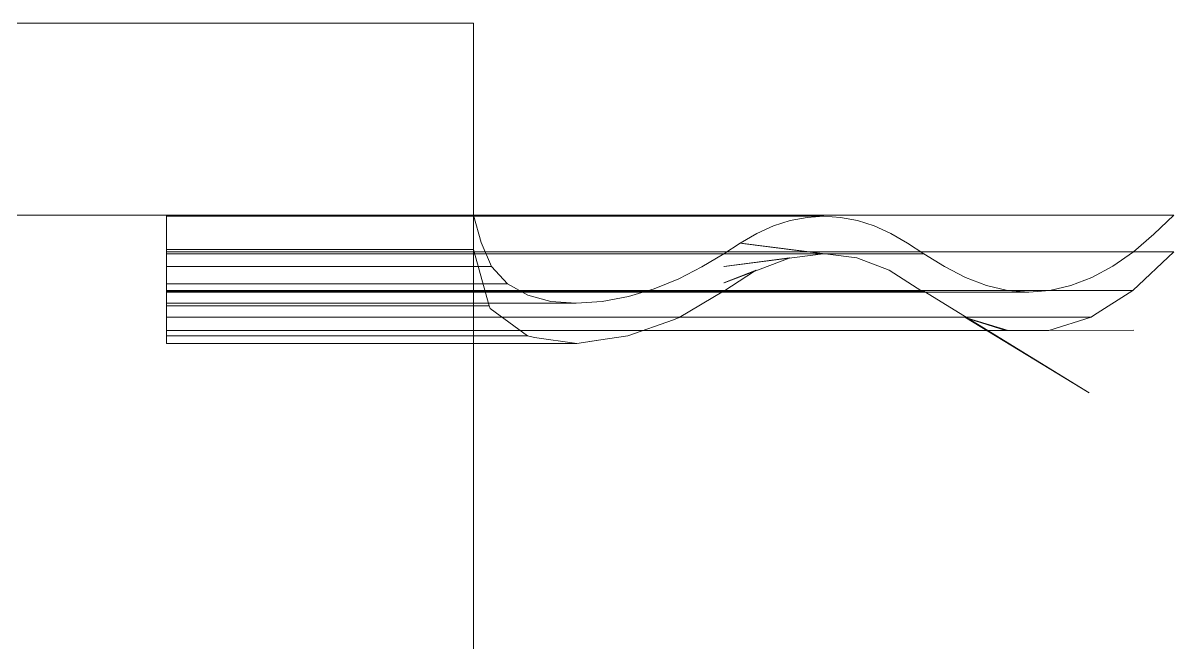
# Model space of a CAD drawing. Header units: millimetres. Extents: x 0 to 550, y -730 to 20.
# Drawn here: x 409 to 468.9, y -269.7 to -237.4 of the extents above; entities that cross this region are included whole.
import ezdxf

# ---------------------------------------------------------------- set-up
doc = ezdxf.new("R2010")
doc.units = ezdxf.units.MM
doc.layers.add('auxiliary', color=50, linetype='Continuous')

# ---------------------------------------------------------------- blocks, each defined once
blk = doc.blocks.new('A$C6284043d')
at = {"color": 3, "linetype": 'Continuous', "lineweight": 0, "extrusion": (-2.22045e-16, 1, -2.22045e-16)}
for p, q in [((-54826.4, 3500), (-57626.4, 3500)), ((-54826.4, 3500), (-57626.4, 3500)), ((-54826.4, 3000), (-54826.4, 3500)), ((-54826.4, 3000), (-54826.4, 3500)), ((-54826.4, 3000), (-57626.4, 3000)), ((-54826.4, 3000), (-57626.4, 3000)), ((-54826.4, 3000), (-57626.4, 3000)), ((-54826.4, 3000), (-57626.4, 3000)), ((-53003.2, 3000), (-54826.4, 3000)), ((-54826.4, 3000), (-54807, 2929)), ((-54826.4, 3000), (-54826.4, 0)), ((-54826.4, 3000), (-54826.4, 0)), ((-54826.4, 3000), (-54826.4, 0)), ((-54825.7, 2997.2), (-53914.8, 2997.2)), ((-53914.8, 2997.2), (-53958.6, 2994.4)), ((-53914.8, 2997.2), (-53871, 2994.4)), ((-53003.2, 3000), (-53055.9, 2950.4)), ((-54089.3, 2952.7), (-54046, 2972.1)), ((-54002.4, 2986.1), (-54046, 2972.1)), ((-54002.4, 2986.1), (-53958.6, 2994.4)), ((-53827.3, 2986.1), (-53871, 2994.4)), ((-53827.3, 2986.1), (-53783.7, 2972.1)), ((-53740.3, 2952.7), (-53783.7, 2972.1)), ((-54089.3, 2952.7), (-54132.4, 2927.7)), ((-53740.3, 2952.7), (-53697.3, 2927.7)), ((-53109, 2904.8), (-53055.9, 2950.4)), ((-54826.4, 2911.2), (-54786.1, 2764)), ((-54780.2, 2866.7), (-54807, 2929)), ((-54175.3, 2900), (-54132.4, 2927.7)), ((-54132.5, 2927.6), (-54131, 2927.6)), ((-54120.4, 2926), (-54132.5, 2927.6)), ((-54131, 2927.6), (-53828.7, 2889.1)), ((-54120.4, 2926), (-53916.3, 2899.9)), ((-53654.4, 2900), (-53697.3, 2927.7)), ((-54794.5, 2900), (-54175.3, 2900)), ((-54175.3, 2900), (-54794.5, 2900)), ((-54175.3, 2900), (-54232.5, 2866.1)), ((-53916.3, 2899.9), (-54175.4, 2899.9)), ((-54175.3, 2900), (-53917.1, 2900)), ((-53917.1, 2900), (-54175.3, 2900)), ((-54003.9, 2889.1), (-54175.3, 2867)), ((-54174.3, 2867), (-53916.3, 2899.9)), ((-54174, 2823.8), (-54005.4, 2888.6)), ((-53914.1, 2900), (-53654.4, 2900)), ((-53654.4, 2900), (-53914.1, 2900)), ((-53828.7, 2889.1), (-53744.4, 2856.9)), ((-53654.4, 2900), (-53600.3, 2866.8)), ((-53109, 2904.8), (-53162.7, 2867.4)), ((-53110.3, 2804), (-53003.2, 2904.9)), ((-53003.2, 2904.9), (-53108.9, 2904.9)), ((-54814.2, 2866.7), (-54780.2, 2866.7)), ((-54780.2, 2866.7), (-54738.5, 2821.7)), ((-54292, 2834.8), (-54232.5, 2866.1)), ((-54175.3, 2867), (-54174.3, 2867)), ((-54090.9, 2856.9), (-54175.3, 2823.8)), ((-54175.3, 2802.4), (-54095.3, 2854.1)), ((-53744.4, 2856.9), (-53659.4, 2802.4)), ((-53546.1, 2837.7), (-53600.3, 2866.8)), ((-53216.9, 2838.1), (-53162.7, 2867.4)), ((-54738.5, 2821.7), (-54801.9, 2821.7)), ((-54685.7, 2792), (-54738.5, 2821.7)), ((-54292, 2834.8), (-54356.4, 2808.8)), ((-54175.3, 2823.8), (-54174, 2823.8)), ((-53546.1, 2837.7), (-53491.4, 2816.9)), ((-53436.5, 2804.4), (-53491.4, 2816.9)), ((-53326.4, 2804.5), (-53271.5, 2817.2)), ((-53216.9, 2838.1), (-53271.5, 2817.2)), ((-54685.7, 2792), (-54625.3, 2775.8)), ((-54423.7, 2788.9), (-54492.1, 2775.9)), ((-54423.7, 2788.9), (-54356.4, 2808.8)), ((-54175.3, 2802.4), (-54378.1, 2802.4)), ((-54175.3, 2802.8), (-54376.8, 2802.8)), ((-54291, 2734.1), (-54175.9, 2802.4)), ((-53654.4, 2802.2), (-54176.3, 2802.2)), ((-54175.6, 2802.6), (-54175.3, 2802.8)), ((-53659.4, 2802.4), (-54175.3, 2802.4)), ((-53654.4, 2802.2), (-53224.2, 2537.6)), ((-53381.5, 2800.3), (-53651.3, 2800.3)), ((-53436.5, 2804.4), (-53381.5, 2800.3)), ((-53326.4, 2804.5), (-53381.5, 2800.3)), ((-53110.3, 2804), (-53333.3, 2804)), ((-53212.5, 2738.8), (-53110.3, 2804)), ((-54786.1, 2764), (-54826.4, 2764)), ((-54788.1, 2771.1), (-54559.9, 2771.1)), ((-54786.1, 2764), (-54783.1, 2757.8)), ((-54783.1, 2757.8), (-54686.4, 2686.1)), ((-54559.9, 2771.1), (-54625.3, 2775.8)), ((-54559.9, 2771.1), (-54492.1, 2775.9)), ((-54425.4, 2686), (-54305.9, 2727.8)), ((-54305.9, 2727.8), (-54291, 2734.1)), ((-53548.1, 2734.6), (-54290.1, 2734.6)), ((-53548.1, 2734.6), (-53224.2, 2537.6)), ((-53545.7, 2732.8), (-53544.5, 2732.4)), ((-53545.7, 2732.8), (-53544.5, 2732.4)), ((-53218.4, 2735.1), (-53545.3, 2735.1)), ((-53541.1, 2732.5), (-53434.8, 2700.2)), ((-53537.6, 2730.3), (-53438.4, 2700.2)), ((-53537.4, 2730.2), (-53440.8, 2700.2)), ((-53218.4, 2735.1), (-53329.2, 2700.4)), ((-53218.4, 2735.1), (-53212.5, 2738.8)), ((-53491.5, 2700.2), (-54384.9, 2700.2)), ((-53440.8, 2700.2), (-53488.6, 2700.2)), ((-53438.9, 2700.4), (-53441.3, 2700.4)), ((-53440.8, 2700.2), (-53438.4, 2700.2)), ((-53434.8, 2700.2), (-53438.4, 2700.2)), ((-53329.2, 2700.4), (-53435.3, 2700.4)), ((-53434.8, 2700.2), (-53107.4, 2700.7)), ((-53401.2, 2700.3), (-53434.8, 2700.2)), ((-53434.8, 2700.2), (-53361.3, 2700.3)), ((-53107.4, 2700.7), (-53401.2, 2700.3)), ((-53329.2, 2700.4), (-53361.3, 2700.3)), ((-54686.4, 2686.1), (-54826.4, 2686.1)), ((-54686.4, 2686.1), (-54667.6, 2682.3)), ((-54667.6, 2682.3), (-54558.1, 2666.2)), ((-54495.7, 2675.7), (-54558.1, 2666.2)), ((-54425.4, 2686), (-54524.9, 2671.6)), ((-54524.9, 2671.6), (-54495.7, 2675.7)), ((-54826.4, 2666.2), (-54558.1, 2666.2))]:
    blk.add_line(p, q, dxfattribs=at)
at = {"color": 0, "linetype": 'Continuous', "lineweight": 0, "extrusion": (-2.22045e-16, 1, -2.22045e-16)}
for p, q in [((-55626.4, 3000), (-55626.4, 2929)), ((-55626.4, 2997.2), (-54825.7, 2997.2)), ((-55626.4, 2911.2), (-55626.4, 2929)), ((-55626.4, 2911.2), (-55626.4, 2764)), ((-54826.4, 2911.2), (-55626.4, 2911.2)), ((-53108.9, 2904.9), (-55626.4, 2904.9)), ((-55626.4, 2900), (-54794.5, 2900)), ((-54794.5, 2900), (-55626.4, 2900)), ((-54175.4, 2899.9), (-55626.4, 2899.9)), ((-54005.4, 2888.6), (-54003.9, 2889.1)), ((-53917.1, 2900), (-53914.1, 2900)), ((-53914.1, 2900), (-53917.1, 2900)), ((-55626.4, 2866.7), (-54814.2, 2866.7)), ((-54095.3, 2854.1), (-54090.9, 2856.9)), ((-54801.9, 2821.7), (-55626.4, 2821.7)), ((-53333.3, 2804), (-55626.4, 2804)), ((-54376.8, 2802.8), (-55626.4, 2802.8)), ((-54378.1, 2802.4), (-55626.4, 2802.4)), ((-54176.3, 2802.2), (-55626.4, 2802.2)), ((-53651.3, 2800.3), (-55626.4, 2800.3)), ((-54175.9, 2802.4), (-54175.6, 2802.6)), ((-55626.4, 2771.1), (-54788.1, 2771.1)), ((-54826.4, 2764), (-55626.4, 2764)), ((-55626.4, 2764), (-55626.4, 2686.1)), ((-53545.3, 2735.1), (-55626.4, 2735.1)), ((-54290.1, 2734.6), (-55626.4, 2734.6)), ((-53548.1, 2734.6), (-53541.1, 2732.5)), ((-53544.5, 2732.4), (-53537.4, 2730.2)), ((-53544.5, 2732.4), (-53537.6, 2730.3)), ((-53441.3, 2700.4), (-55626.4, 2700.4)), ((-54384.9, 2700.2), (-55626.4, 2700.2)), ((-53488.6, 2700.2), (-53491.5, 2700.2)), ((-53435.3, 2700.4), (-53438.9, 2700.4)), ((-53438.4, 2700.2), (-53434.8, 2700.2)), ((-53438.4, 2700.2), (-53434.8, 2700.2)), ((-54826.4, 2686.1), (-55626.4, 2686.1)), ((-55626.4, 2686.1), (-55626.4, 2666.2)), ((-55626.4, 2666.2), (-54826.4, 2666.2))]:
    blk.add_line(p, q, dxfattribs=at)

msp = doc.modelspace()

# ---------------------------------------------------------------- block references
at = {"layer": 'auxiliary', "xscale": 0.02, "yscale": 0.02, "zscale": 0.02}
msp.add_blockref('A$C6284043d', (1528.992, -307.4), dxfattribs=at)

doc.saveas('drawing.dxf')
